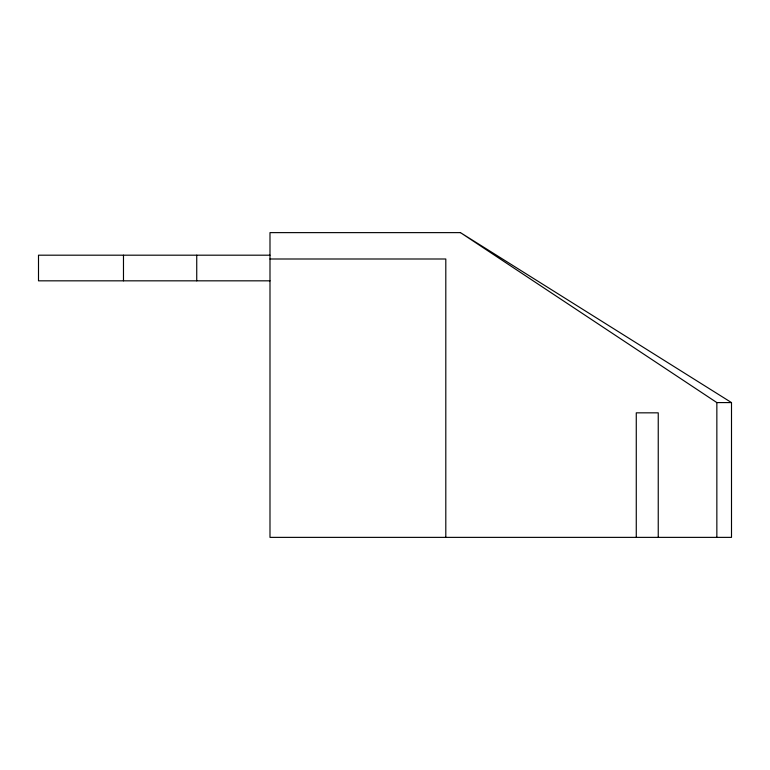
<?xml version="1.0" encoding="UTF-8"?>
<svg xmlns="http://www.w3.org/2000/svg" width="770" height="770" viewBox="0 0 770 770"><rect width="100%" height="100%" fill="white"/><g stroke="black" fill="none" stroke-linecap="round" stroke-linejoin="round"><path stroke-width="1.16" d="M460.45 232.627L269.991 232.627L269.991 537.373L731.5 537.373L731.5 402.585L460.45 232.627L716.851 402.585L731.5 402.585M269.991 255.188L38.5 255.188L38.5 280.829L269.991 280.829M269.991 258.999L445.801 258.999L445.801 537.373M716.851 402.585L716.851 537.373M658.244 537.373L658.244 412.836L636.27 412.836L636.27 537.373M196.735 255.188L196.735 280.829M123.479 255.188L123.479 280.829"/></g></svg>
